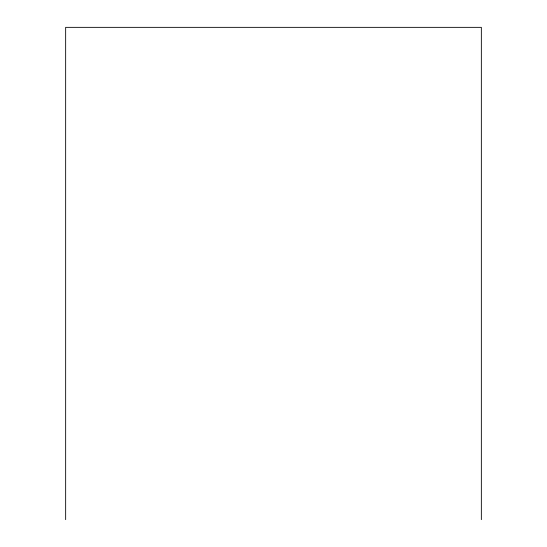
<?xml version="1.0" encoding="UTF-8"?>
<svg xmlns="http://www.w3.org/2000/svg" width="547" height="547" viewBox="0 0 547 547"><rect width="100%" height="100%" fill="white"/><g stroke="black" fill="none" stroke-linecap="round" stroke-linejoin="round"><path stroke-width="0.82" d="M481.346 519.65L481.346 27.35L65.654 27.35L65.654 519.65"/></g></svg>
